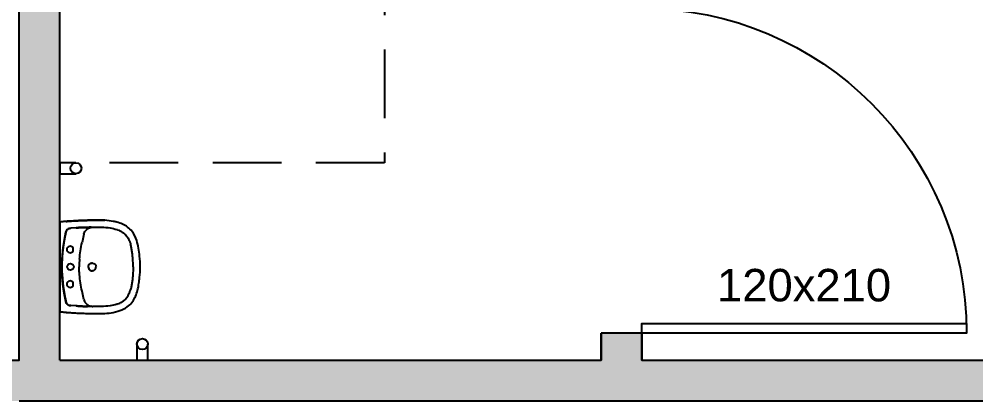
# Model space of a CAD drawing. Header units: centimetres. Extents: x 0 to 1814864, y -139216 to 99734.
# Drawn here: x 910380.2 to 910733.6, y 10417 to 10558 of the extents above; entities that cross this region are included whole.
import ezdxf
from ezdxf.enums import TextEntityAlignment as Align

# ---------------------------------------------------------------- set-up
doc = ezdxf.new("R2010")
doc.units = ezdxf.units.CM
doc.header["$LTSCALE"] = 4
doc.linetypes.add('DASHED2', pattern=[9.525, 6.35, -3.175])
for name, color, linetype in [('0.2', 2, 'Continuous'), ('0.6', 6, 'Continuous'), ('02-CONT', 2, 'Continuous'), ('08', 8, 'Continuous'), ('PDF1_PH - Metal', 253, 'Continuous'), ('PROJEÇÕES', 1, 'DASHED2')]:
    doc.layers.add(name, color=color, linetype=linetype)
doc.styles.add('2mm 1-50', font='arial.ttf', dxfattribs={"height": 0.1})

# ---------------------------------------------------------------- blocks, each defined once
blk = doc.blocks.new('1_00e')
blk.add_lwpolyline([(-28.41, -52.25), (-25.41, -52.25), (-25.41, 47.75), (-28.41, 47.75)], close=True)
at = {"color": 1}
blk.add_arc((-28.41, -52.25), 100, 0, 90, dxfattribs=at)
blk = doc.blocks.new('L.51_P')
at = {"layer": '08'}
for p, q in [((-249.5, 0), (-249.2, 0)), ((-249.2, 0), (249.2, 0)), ((249.5, 0), (249.2, 0)), ((-262.3, -36.3), (-262.3, -36.3)), ((-259.4, -8.7), (-259.4, -8.7)), ((-161.4, -27.5), (-161.4, -27.5)), ((0, -12.3), (0, -12.4)), ((161.4, -27.5), (161.4, -27.5)), ((259.4, -8.7), (259.4, -8.7)), ((262.3, -36.3), (262.3, -36.3)), ((-225.5, -94.9), (-223.9, -63.4)), ((-225.5, -95), (-223.8, -63.4)), ((-225.5, -94.9), (-225.5, -95)), ((225.5, -95), (223.8, -63.4)), ((225.5, -94.9), (223.9, -63.4)), ((225.5, -94.9), (225.5, -95)), ((-188.7, -139.6), (-140.3, -128.7)), ((188.7, -139.6), (140.3, -128.7)), ((-268.7, -260), (-268.7, -260)), ((268.7, -260), (268.7, -260)), ((-215.8, -329.2), (-215.8, -329.2)), ((215.8, -329.2), (215.8, -329.2))]:
    blk.add_line(p, q, dxfattribs=at)
at = {"layer": '08', "ltscale": 27.502596}
for centre in [(-100, -59.3), (100, -59.3)]:
    blk.add_circle(centre, 19, dxfattribs=at)
at = {"layer": '08'}
for centre, radius, start, end in [((0, -61.4), 19, 90, 270), ((0, -61.4), 19, 270, 90), ((10.4, -799.9), 687.9, 94.616, 102.655), ((-10.4, -799.9), 687.9, 77.345, 85.384)]:
    blk.add_arc(centre, radius, start, end, dxfattribs=at)
for centre, major_axis, ratio, start_param, end_param in [((-178.1, -186.8), (-49.3, 11.1), 0.999971, 0.133525, 0.210872), ((-237.8, -179.3), (-7.5, 6.62), 0.993745, 3.733046, 3.862859), ((-237.3, -179.3), (8.41, 5.42), 0.98852, 5.563301, 5.699979), ((0.3, -186.9), (-22.7, 2), 0.992499, 0.072609, 0.200275), ((0.1, -186.7), (-22.5, 0.5), 0.991671, 5.253548, 5.29957), ((0.1, -186.7), (-22.5, 0.9), 0.992169, 5.255337, 5.27196), ((-0.1, -186.7), (22.5, 0.9), 0.992169, 1.011226, 1.027848), ((-0.1, -186.7), (22.5, 0.5), 0.991671, 0.983616, 1.029637), ((-0.3, -186.9), (22.7, 2), 0.992499, 6.08291, 6.210576), ((178.1, -186.8), (49.3, 11.1), 0.999971, 6.072313, 6.14966)]:
    blk.add_ellipse(centre, major_axis=major_axis, ratio=ratio, start_param=start_param, end_param=end_param, dxfattribs=at)
for points, degree, knots in [([(-259.4, -8.7), (-259.3, -7.8), (-259, -6.9), (-258.3, -5.1), (-257.7, -4.1), (-256.2, -2.5), (-255.4, -1.8), (-253.5, -0.8), (-252.5, -0.4), (-250.8, -0.1), (-250.2, 0), (-249.5, 0)], 3, [0, 0, 0, 0, 0.279228, 0.279228, 0.609743, 0.609743, 0.933753, 0.933753, 1.252428, 1.252428, 1.448625, 1.448625, 1.448625, 1.448625]), ([(249.5, 0), (250.6, 0), (251.7, -0.2), (253.6, -0.8), (254.6, -1.3), (256.3, -2.6), (257, -3.3), (258.2, -5), (258.7, -6), (259.2, -7.6), (259.3, -8.1), (259.4, -8.7)], 3, [0, 0, 0, 0, 0.317814, 0.317814, 0.630623, 0.630623, 0.946539, 0.946539, 1.267049, 1.267049, 1.448529, 1.448529, 1.448529, 1.448529]), ([(-268.7, -260), (-270, -239.4), (-270, -218.7), (-269.2, -173.2), (-268.3, -148.4), (-266.7, -104.4), (-265.8, -85.1), (-264.2, -59.8), (-263.8, -53.8), (-263.2, -46.3), (-263.1, -44.8), (-262.8, -41.8), (-262.7, -40.4), (-262.5, -38.5), (-262.4, -37.8), (-262.4, -37), (-262.3, -36.8), (-262.3, -36.4), (-262.3, -36.3), (-262.3, -36.2), (-262.3, -36.2), (-262.3, -36.2)], 3, [0, 0, 0, 0, 6.207574, 6.207574, 13.657131, 13.657131, 19.458927, 19.458927, 21.24929, 21.24929, 21.72619, 21.72619, 22.164181, 22.164181, 22.393053, 22.393053, 22.550017, 22.550017, 22.706555, 22.706555, 22.800287, 22.800287, 22.800287, 22.800287]), ([(-262.3, -36.3), (-262.3, -36.5), (-262.3, -36.7), (-262.4, -36.9), (-262.6, -39.7), (-262.8, -42.6), (-263.1, -45.4), (-263.2, -47), (-263.3, -48.4), (-263.4, -50), (-263.6, -53.1), (-263.9, -56.1), (-264.1, -59.1), (-264.8, -69.8), (-265.4, -80.4), (-265.9, -91), (-266.4, -101.6), (-266.9, -112.2), (-267.3, -122.8), (-267.4, -125.4), (-267.5, -128), (-267.6, -130.6), (-267.7, -133.2), (-267.8, -135.8), (-267.9, -138.4), (-268.4, -151.9), (-268.8, -165.6), (-269.2, -179.3), (-269.3, -183.4), (-269.4, -187.6), (-269.5, -191.7), (-269.5, -195.7), (-269.6, -199.6), (-269.7, -203.5), (-269.9, -221.4), (-269.9, -239.3), (-268.9, -257.2), (-268.8, -258.1), (-268.7, -259.1), (-268.7, -260)], 3, [171.986581, 171.986581, 171.986581, 171.986581, 172.747492, 172.747492, 172.747492, 184.841953, 184.841953, 184.841953, 191.474069, 191.474069, 191.474069, 204.41633, 204.41633, 204.41633, 249.640497, 249.640497, 249.640497, 294.864664, 294.864664, 294.864664, 305.912278, 305.912278, 305.912278, 316.959891, 316.959891, 316.959891, 374.321134, 374.321134, 374.321134, 391.68978, 391.68978, 391.68978, 408.14059, 408.14059, 408.14059, 482.929639, 482.929639, 482.929639, 486.839965, 486.839965, 486.839965, 486.839965]), ([(-223.9, -63.4), (-223.6, -57.9), (-221.8, -52.5), (-218.7, -48), (-216.5, -44.8), (-213.7, -42), (-210.5, -39.9), (-207.5, -38), (-204.3, -36.5), (-200.9, -35.8)], 3, [10.913289, 10.913289, 10.913289, 10.913289, 33.960328, 33.960328, 33.960328, 50.289489, 50.289489, 50.289489, 65.056953, 65.056953, 65.056953, 65.056953]), ([(-200.8, -35.8), (-205.4, -36.9), (-209.7, -38.9), (-213.6, -41.7), (-219, -47.5), (-222.2, -54.5), (-223.1, -57.4), (-223.7, -60.4), (-223.8, -63.4)], 5, [7.912422, 7.912422, 7.912422, 7.912422, 7.912422, 7.912422, 31.991346, 31.991346, 31.991346, 47.45316, 47.45316, 47.45316, 47.45316, 47.45316, 47.45316]), ([(-200.9, -35.8), (-176.6, -30.1), (-152.2, -25.2), (-127.7, -21.3), (-94.4, -17), (-60.9, -14.4), (-52.1, -13.8), (-43.2, -13.3), (-34.3, -13)], 5, [234.918202, 234.918202, 234.918202, 234.918202, 234.918202, 234.918202, 410.549748, 410.549748, 410.549748, 473.914825, 473.914825, 473.914825, 473.914825, 473.914825, 473.914825]), ([(0, -12.4), (-60.2, -12.4), (-120.3, -18.7), (-179.8, -31.2), (-186.8, -32.7), (-193.8, -34.2), (-200.8, -35.8)], 3, [460.253252, 460.253252, 460.253252, 460.253252, 715.762091, 715.762091, 715.762091, 745.806363, 745.806363, 745.806363, 745.806363]), ([(-34.3, -13), (-30.3, -12.8), (-26.3, -12.7), (-22.3, -12.6), (-15.4, -12.4), (-8.5, -12.3), (-1.6, -12.3), (-1.1, -12.3), (-0.5, -12.3), (0, -12.3)], 3, [59.347784, 59.347784, 59.347784, 59.347784, 76.617445, 76.617445, 76.617445, 106.129652, 106.129652, 106.129652, 108.418766, 108.418766, 108.418766, 108.418766]), ([(34.3, -13), (30.3, -12.8), (26.3, -12.7), (22.3, -12.6), (15.4, -12.4), (8.5, -12.3), (1.6, -12.3), (1.1, -12.3), (0.5, -12.3), (0, -12.3)], 3, [59.347784, 59.347784, 59.347784, 59.347784, 76.617445, 76.617445, 76.617445, 106.129652, 106.129652, 106.129652, 108.418717, 108.418717, 108.418717, 108.418717]), ([(0, -12.4), (60.2, -12.4), (120.3, -18.7), (179.8, -31.2), (186.8, -32.7), (193.8, -34.2), (200.8, -35.8)], 3, [460.253227, 460.253227, 460.253227, 460.253227, 715.76204, 715.76204, 715.76204, 745.806363, 745.806363, 745.806363, 745.806363]), ([(200.9, -35.8), (176.6, -30.1), (152.2, -25.2), (127.7, -21.3), (94.4, -17), (60.9, -14.4), (52.1, -13.8), (43.2, -13.3), (34.3, -13)], 5, [234.918202, 234.918202, 234.918202, 234.918202, 234.918202, 234.918202, 410.549748, 410.549748, 410.549748, 473.914825, 473.914825, 473.914825, 473.914825, 473.914825, 473.914825]), ([(200.8, -35.8), (206.3, -37.1), (211.3, -40), (215.3, -44), (216.8, -45.6), (218.2, -47.3), (219.4, -49.2), (222, -53.5), (223.6, -58.4), (223.8, -63.4)], 3, [7.912424, 7.912424, 7.912424, 7.912424, 25.178369, 25.178369, 25.178369, 31.991348, 31.991348, 31.991348, 47.45316, 47.45316, 47.45316, 47.45316]), ([(223.9, -63.4), (223.6, -57.9), (221.8, -52.5), (218.7, -48), (216.5, -44.8), (213.7, -42), (210.5, -39.9), (207.5, -38), (204.3, -36.5), (200.9, -35.8)], 3, [10.913289, 10.913289, 10.913289, 10.913289, 33.960328, 33.960328, 33.960328, 50.289489, 50.289489, 50.289489, 65.056953, 65.056953, 65.056953, 65.056953]), ([(262.3, -36.2), (262.3, -36.2), (262.3, -36.2), (262.3, -36.3), (262.3, -36.3), (262.3, -36.5), (262.3, -36.6), (262.4, -37), (262.4, -37.4), (262.5, -38.2), (262.5, -38.6), (262.6, -39.7), (262.7, -40.4), (262.8, -42.2), (262.9, -43.3), (263.2, -46.8), (263.4, -49.1), (264.1, -58.1), (264.5, -64.7), (265.8, -85.9), (266.5, -100.5), (268.1, -141.3), (269, -167.6), (270, -215.9), (270.1, -238), (268.7, -260)], 3, [0.212871, 0.212871, 0.212871, 0.212871, 0.307715, 0.307715, 0.417994, 0.417994, 0.518366, 0.518366, 0.682318, 0.682318, 0.844684, 0.844684, 1.063629, 1.063629, 1.413977, 1.413977, 2.124866, 2.124866, 4.109013, 4.109013, 8.503951, 8.503951, 16.390189, 16.390189, 23.015496, 23.015496, 23.015496, 23.015496]), ([(262.3, -36.3), (262.3, -36.5), (262.3, -36.7), (262.4, -36.9), (262.6, -39.7), (262.8, -42.6), (263.1, -45.4), (263.2, -47), (263.3, -48.4), (263.4, -50), (263.6, -53.1), (263.9, -56.1), (264.1, -59.1), (264.8, -69.8), (265.4, -80.4), (265.9, -91), (266.4, -101.6), (266.9, -112.2), (267.3, -122.8), (267.4, -125.4), (267.5, -128), (267.6, -130.6), (267.7, -133.2), (267.8, -135.8), (267.9, -138.4), (268.4, -151.9), (268.8, -165.6), (269.2, -179.3), (269.3, -183.4), (269.4, -187.6), (269.5, -191.7), (269.5, -195.7), (269.6, -199.6), (269.7, -203.5), (269.9, -221.4), (269.9, -239.3), (268.9, -257.2), (268.8, -258.1), (268.7, -259.1), (268.7, -260)], 3, [171.986581, 171.986581, 171.986581, 171.986581, 172.747492, 172.747492, 172.747492, 184.841953, 184.841953, 184.841953, 191.474069, 191.474069, 191.474069, 204.41633, 204.41633, 204.41633, 249.640497, 249.640497, 249.640497, 294.864664, 294.864664, 294.864664, 305.912278, 305.912278, 305.912278, 316.959891, 316.959891, 316.959891, 374.321134, 374.321134, 374.321134, 391.68978, 391.68978, 391.68978, 408.14059, 408.14059, 408.14059, 482.929639, 482.929639, 482.929639, 486.839965, 486.839965, 486.839965, 486.839965]), ([(-228.3, -172.5), (-228.3, -172.4), (-228.3, -172.4), (-228.3, -172.3), (-228.2, -171.2), (-228.2, -170.1), (-228.2, -169), (-228.2, -166.6), (-228.2, -164.2), (-228.2, -162.9), (-228.2, -160.4), (-228.2, -157.9), (-228.2, -156.7), (-228.2, -154), (-228.2, -151.2), (-228.2, -149.7), (-228.2, -147.8), (-228.2, -145.8), (-228.2, -145.5), (-228.2, -143.1), (-228.1, -140.8), (-228.1, -138.7), (-227.9, -134.9), (-227.8, -131), (-227.7, -129.2), (-227.4, -125.2), (-227.2, -121.1), (-227, -118.9), (-226.7, -113.4), (-226.3, -107.9), (-226.1, -104.6), (-225.9, -101), (-225.6, -97.3), (-225.6, -96.9), (-225.6, -96.3), (-225.6, -95.6), (-225.5, -95.4), (-225.5, -95.2), (-225.5, -94.9)], 5, [546.249188, 546.249188, 546.249188, 546.249188, 546.249188, 546.249188, 546.773913, 546.773913, 546.773913, 554.287654, 554.287654, 554.287654, 563.875311, 563.875311, 563.875311, 572.16967, 572.16967, 572.16967, 583.42676, 583.42676, 583.42676, 585.726164, 585.726164, 585.726164, 600.370766, 600.370766, 600.370766, 613.069318, 613.069318, 613.069318, 629.14404, 629.14404, 629.14404, 652.058764, 652.058764, 652.058764, 654.921465, 654.921465, 654.921465, 656.548424, 656.548424, 656.548424, 656.548424, 656.548424, 656.548424]), ([(-225.5, -95), (-225.7, -98.8), (-225.9, -102.7), (-226.2, -106.5), (-226.4, -110.6), (-226.7, -114.7), (-227, -118.8), (-227.3, -122.8), (-227.5, -126.9), (-227.7, -131), (-227.8, -133.7), (-228, -136.4), (-228, -139.2), (-228.1, -140.8), (-228.1, -142.4), (-228.2, -143.9)], 3, [161.339345, 161.339345, 161.339345, 161.339345, 177.77484, 177.77484, 177.77484, 195.119077, 195.119077, 195.119077, 212.353229, 212.353229, 212.353229, 223.772837, 223.772837, 223.772837, 230.426393, 230.426393, 230.426393, 230.426393]), ([(228.2, -172.5), (228.2, -172.4), (228.2, -172.4), (228.2, -172.3), (228.2, -171.2), (228.2, -170.1), (228.2, -169), (228.2, -166.6), (228.2, -164.2), (228.2, -162.9), (228.2, -160.4), (228.2, -157.9), (228.2, -156.7), (228.2, -154), (228.2, -151.2), (228.2, -149.7), (228.2, -147.8), (228.2, -145.8), (228.2, -145.5), (228.2, -143.1), (228.1, -140.8), (228.1, -138.7), (227.9, -134.9), (227.8, -131), (227.7, -129.2), (227.4, -125.2), (227.2, -121.1), (227, -118.9), (226.7, -113.4), (226.3, -107.9), (226.1, -104.6), (225.9, -101), (225.6, -97.3), (225.6, -96.9), (225.6, -96.3), (225.6, -95.6), (225.5, -95.4), (225.5, -95.2), (225.5, -94.9)], 5, [546.249188, 546.249188, 546.249188, 546.249188, 546.249188, 546.249188, 546.773913, 546.773913, 546.773913, 554.287654, 554.287654, 554.287654, 563.875311, 563.875311, 563.875311, 572.16967, 572.16967, 572.16967, 583.42676, 583.42676, 583.42676, 585.726164, 585.726164, 585.726164, 600.370766, 600.370766, 600.370766, 613.069318, 613.069318, 613.069318, 629.14404, 629.14404, 629.14404, 652.058764, 652.058764, 652.058764, 654.921465, 654.921465, 654.921465, 656.548424, 656.548424, 656.548424, 656.548424, 656.548424, 656.548424]), ([(225.5, -95), (225.7, -98.8), (225.9, -102.7), (226.2, -106.5), (226.4, -110.6), (226.7, -114.7), (227, -118.8), (227.3, -122.8), (227.5, -126.9), (227.7, -131), (227.8, -133.7), (228, -136.4), (228, -139.2), (228.1, -140.8), (228.1, -142.4), (228.2, -143.9)], 3, [161.339345, 161.339345, 161.339345, 161.339345, 177.77484, 177.77484, 177.77484, 195.119077, 195.119077, 195.119077, 212.353229, 212.353229, 212.353229, 223.772837, 223.772837, 223.772837, 230.426393, 230.426393, 230.426393, 230.426393]), ([(-228.3, -172.5), (-228.3, -172.5), (-228.3, -172.4), (-228.3, -172.4), (-228.2, -169.8), (-228.2, -167.2), (-228.1, -164.7), (-228.1, -162.2), (-228.1, -159.7)], 5, [-26.00391, -26.00391, -26.00391, -26.00391, -26.00391, -26.00391, -25.733695, -25.733695, -25.733695, -13.019576, -13.019576, -13.019576, -13.019576, -13.019576, -13.019576]), ([(-228.2, -143.9), (-228.2, -144.6), (-228.2, -145.2), (-228.2, -145.8), (-228.2, -146), (-228.2, -146.2), (-228.2, -146.4), (-228.2, -148.4), (-228.2, -150.4), (-228.2, -152.2), (-228.1, -153.3), (-228.1, -154.3), (-228.1, -155.4), (-228.1, -156.8), (-228.1, -158.2), (-228.1, -159.6), (-228.1, -159.6), (-228.1, -159.7), (-228.1, -159.7)], 3, [0, 0, 0, 0, 2.396491, 2.396491, 2.396491, 3.195399, 3.195399, 3.195399, 10.963495, 10.963495, 10.963495, 15.609873, 15.609873, 15.609873, 22.232893, 22.232893, 22.232893, 22.470867, 22.470867, 22.470867, 22.470867]), ([(-188.7, -139.6), (-195.8, -141.1), (-202.6, -144.3), (-208.4, -148.8), (-211, -150.8), (-213.4, -153.1), (-215.5, -155.6), (-215.8, -155.9), (-216, -156.2), (-216.3, -156.5), (-221.4, -162.7), (-224.9, -170.1), (-226.5, -178), (-226.7, -178.6), (-226.8, -179.3), (-226.9, -180)], 3, [18.593861, 18.593861, 18.593861, 18.593861, 48.620819, 48.620819, 48.620819, 61.987959, 61.987959, 61.987959, 63.593601, 63.593601, 63.593601, 96.318173, 96.318173, 96.318173, 99.127558, 99.127558, 99.127558, 99.127558]), ([(-45, -114.2), (-40.8, -113.9), (-36.6, -113.6), (-32.4, -113.3), (-28.2, -113.1), (-24, -112.9), (-19.8, -112.7), (-13.2, -112.4), (-6.6, -112.3), (0, -112.3)], 3, [388.454766, 388.454766, 388.454766, 388.454766, 406.384907, 406.384907, 406.384907, 424.400948, 424.400948, 424.400948, 452.696543, 452.696543, 452.696543, 452.696543]), ([(45, -114.2), (40.8, -113.9), (36.6, -113.6), (32.4, -113.3), (28.2, -113.1), (24, -112.9), (19.8, -112.7), (13.2, -112.4), (6.6, -112.3), (0, -112.3)], 3, [388.454766, 388.454766, 388.454766, 388.454766, 406.384907, 406.384907, 406.384907, 424.400948, 424.400948, 424.400948, 452.696543, 452.696543, 452.696543, 452.696543]), ([(188.7, -139.6), (195.8, -141.1), (202.6, -144.3), (208.4, -148.8), (211, -150.8), (213.4, -153.1), (215.5, -155.6), (215.8, -155.9), (216, -156.2), (216.3, -156.5), (221.4, -162.7), (224.9, -170.1), (226.5, -178), (226.7, -178.6), (226.8, -179.3), (226.9, -180)], 3, [18.593861, 18.593861, 18.593861, 18.593861, 48.620819, 48.620819, 48.620819, 61.987959, 61.987959, 61.987959, 63.593601, 63.593601, 63.593601, 96.318173, 96.318173, 96.318173, 99.127558, 99.127558, 99.127558, 99.127558]), ([(228.2, -143.9), (228.2, -144.6), (228.2, -145.2), (228.2, -145.8), (228.2, -146), (228.2, -146.2), (228.2, -146.4), (228.2, -148.4), (228.2, -150.4), (228.2, -152.2), (228.1, -153.3), (228.1, -154.3), (228.1, -155.4), (228.1, -156.8), (228.1, -158.2), (228.1, -159.6), (228.1, -159.6), (228.1, -159.7), (228.1, -159.7)], 3, [0, 0, 0, 0, 2.396491, 2.396491, 2.396491, 3.195399, 3.195399, 3.195399, 10.963495, 10.963495, 10.963495, 15.609873, 15.609873, 15.609873, 22.232893, 22.232893, 22.232893, 22.470867, 22.470867, 22.470867, 22.470867]), ([(228.2, -172.5), (228.2, -172.5), (228.2, -172.4), (228.2, -172.4), (228.2, -169.8), (228.2, -167.2), (228.1, -164.7), (228.1, -162.2), (228.1, -159.7)], 5, [-26.00391, -26.00391, -26.00391, -26.00391, -26.00391, -26.00391, -25.733695, -25.733695, -25.733695, -13.019576, -13.019576, -13.019576, -13.019576, -13.019576, -13.019576]), ([(-227.9, -180.7), (-227.9, -180.7), (-227.9, -180.7), (-228, -180.7), (-228, -180.8), (-228, -180.8), (-228, -180.8), (-228, -180.8), (-228, -180.8), (-228, -180.8), (-228, -180.9), (-228.1, -180.9), (-228.1, -180.9), (-228.1, -181), (-228.1, -181.1), (-228.2, -181.2), (-228.2, -181.2), (-228.2, -181.2), (-228.2, -181.3), (-228.2, -181.4), (-228.3, -181.6), (-228.3, -181.9), (-228.3, -182), (-228.4, -182.2), (-228.4, -182.3)], 3, [0.000033, 0.000033, 0.000033, 0.000033, 1.898401, 1.898401, 1.898401, 2.370761, 2.370761, 2.370761, 3.823236, 3.823236, 3.823236, 5.758149, 5.758149, 5.758149, 9.592202, 9.592202, 9.592202, 9.856292, 9.856292, 9.856292, 15.276244, 15.276244, 15.276244, 18.99372, 18.99372, 18.99372, 18.99372]), ([(-228.4, -182.3), (-228.4, -182.2), (-228.4, -182.1), (-228.4, -182), (-228.3, -181.8), (-228.3, -181.7), (-228.3, -181.5)], 3, [11.170476, 11.170476, 11.170476, 11.170476, 15.411887, 15.411887, 15.411887, 21.204547, 21.204547, 21.204547, 21.204547]), ([(-228.3, -181.5), (-228.3, -180.9), (-228.3, -180.2), (-228.3, -179.6), (-228.3, -178.3), (-228.3, -177), (-228.3, -176.4), (-228.3, -175.5), (-228.3, -174.5), (-228.3, -174.2), (-228.3, -173.7), (-228.3, -173.2), (-228.3, -173.1), (-228.3, -172.9), (-228.3, -172.7), (-228.3, -172.6), (-228.3, -172.6), (-228.3, -172.5)], 5, [532.079054, 532.079054, 532.079054, 532.079054, 532.079054, 532.079054, 536.567488, 536.567488, 536.567488, 541.060364, 541.060364, 541.060364, 543.310398, 543.310398, 543.310398, 544.435445, 544.435445, 544.435445, 544.830456, 544.830456, 544.830456, 544.830456, 544.830456, 544.830456]), ([(-227.8, -179.4), (-227.8, -179.4), (-227.9, -179.5), (-227.9, -179.5), (-228, -179.6), (-228.1, -179.9), (-228.1, -180.1), (-228.2, -180.3), (-228.2, -180.5), (-228.2, -180.7), (-228.3, -180.9), (-228.3, -181.1), (-228.3, -181.3), (-228.3, -181.3), (-228.3, -181.4), (-228.3, -181.5)], 3, [95.867328, 95.867328, 95.867328, 95.867328, 97.58866, 97.58866, 97.58866, 102.978619, 102.978619, 102.978619, 105.844941, 105.844941, 105.844941, 108.501415, 108.501415, 108.501415, 109.427734, 109.427734, 109.427734, 109.427734]), ([(-227.4, -180.7), (-227.5, -180.6), (-227.6, -180.6), (-227.7, -180.6), (-227.7, -180.6), (-227.8, -180.6), (-227.8, -180.6), (-227.8, -180.6), (-227.8, -180.6), (-227.8, -180.6), (-227.8, -180.6), (-227.8, -180.6), (-227.8, -180.6), (-227.8, -180.6), (-227.8, -180.6), (-227.9, -180.6), (-227.9, -180.7), (-227.9, -180.7), (-227.9, -180.7), (-227.9, -180.7), (-227.9, -180.7), (-227.9, -180.7), (-227.9, -180.7), (-227.9, -180.7), (-227.9, -180.7), (-227.9, -180.7), (-227.9, -180.7), (-227.9, -180.7)], 3, [86.606266, 86.606266, 86.606266, 86.606266, 91.112306, 91.112306, 91.112306, 94.304072, 94.304072, 94.304072, 94.448856, 94.448856, 94.448856, 94.726754, 94.726754, 94.726754, 95.005146, 95.005146, 95.005146, 95.521507, 95.521507, 95.521507, 95.779688, 95.779688, 95.779688, 95.976047, 95.976047, 95.976047, 96.03782, 96.03782, 96.03782, 96.03782]), ([(-227.3, -179.4), (-227.3, -179.4), (-227.4, -179.3), (-227.4, -179.3), (-227.4, -179.3), (-227.5, -179.2), (-227.5, -179.2), (-227.6, -179.2), (-227.6, -179.2), (-227.6, -179.2), (-227.6, -179.2), (-227.7, -179.2), (-227.7, -179.3), (-227.7, -179.3), (-227.7, -179.3), (-227.7, -179.3), (-227.7, -179.3), (-227.7, -179.3), (-227.7, -179.3), (-227.7, -179.3), (-227.7, -179.3), (-227.7, -179.3), (-227.7, -179.3), (-227.7, -179.3), (-227.7, -179.3), (-227.7, -179.3), (-227.7, -179.3), (-227.8, -179.3), (-227.8, -179.3), (-227.8, -179.3), (-227.8, -179.3), (-227.8, -179.3), (-227.8, -179.3), (-227.8, -179.3), (-227.8, -179.3), (-227.8, -179.4), (-227.8, -179.4), (-227.8, -179.4), (-227.8, -179.4), (-227.8, -179.4), (-227.8, -179.4), (-227.8, -179.4), (-227.8, -179.4), (-227.8, -179.4), (-227.8, -179.4), (-227.8, -179.4)], 3, [86.606266, 86.606266, 86.606266, 86.606266, 87.728641, 87.728641, 87.728641, 90.455187, 90.455187, 90.455187, 92.379628, 92.379628, 92.379628, 93.341849, 93.341849, 93.341849, 93.82296, 93.82296, 93.82296, 94.063516, 94.063516, 94.063516, 94.304072, 94.304072, 94.304072, 94.448856, 94.448856, 94.448856, 94.726754, 94.726754, 94.726754, 94.86595, 94.86595, 94.86595, 95.005146, 95.005146, 95.005146, 95.521507, 95.521507, 95.521507, 95.779688, 95.779688, 95.779688, 95.976047, 95.976047, 95.976047, 96.037867, 96.037867, 96.037867, 96.037867]), ([(-227.4, -180.7), (-227.4, -180.8), (-227.3, -180.8), (-227.3, -180.8), (-227.2, -180.8), (-227.2, -180.7), (-227.1, -180.6), (-227.1, -180.6), (-227.1, -180.5), (-227, -180.4), (-227, -180.3), (-227, -180.3), (-227, -180.2), (-227, -180.2), (-226.9, -180.1), (-226.9, -180.1), (-226.9, -180.1), (-226.9, -180), (-226.9, -180)], 3, [0, 0, 0, 0, 3.948132, 3.948132, 3.948132, 6.907098, 6.907098, 6.907098, 9.485674, 9.485674, 9.485674, 10.686492, 10.686492, 10.686492, 11.887309, 11.887309, 11.887309, 12.708565, 12.708565, 12.708565, 12.708565]), ([(-227.3, -179.4), (-227.3, -179.6), (-227.2, -179.8), (-227.2, -179.9), (-227.2, -179.9), (-227.2, -179.9), (-227.2, -179.9), (-227.2, -180), (-227.1, -180), (-227.1, -180), (-227.1, -180.1), (-227.1, -180.1), (-227, -180.1), (-227, -180.1), (-227, -180.1), (-227, -180.1), (-227, -180.1), (-227, -180), (-227, -180), (-227, -180), (-226.9, -180), (-226.9, -180), (-226.9, -180), (-226.9, -180), (-226.9, -180)], 3, [0, 0, 0, 0, 0.1444645, 0.1444645, 0.1444645, 0.1538416, 0.1538416, 0.1538416, 0.2328101, 0.2328101, 0.2328101, 0.2720552, 0.2720552, 0.2720552, 0.294529, 0.294529, 0.294529, 0.3195248, 0.3195248, 0.3195248, 0.3450333, 0.3450333, 0.3450333, 0.3642456, 0.3642456, 0.3642456, 0.3642456]), ([(-12, -167.9), (-12, -167.9), (-12, -167.9), (-12, -167.9), (-12.2, -168), (-12.3, -168.1), (-12.5, -168.2), (-15.3, -170.1), (-17.8, -172.5), (-19.6, -175.2), (-21.4, -179.1), (-22.2, -183.1), (-22.3, -184), (-22.4, -185), (-22.5, -186), (-22.5, -186.1), (-22.5, -186.2), (-22.5, -186.4), (-22.5, -186.4), (-22.5, -186.5), (-22.5, -186.6)], 5, [23.677366, 23.677366, 23.677366, 23.677366, 23.677366, 23.677366, 23.697783, 23.697783, 23.697783, 25.117395, 25.117395, 25.117395, 50.594375, 50.594375, 50.594375, 58.007217, 58.007217, 58.007217, 58.536706, 58.536706, 58.536706, 59.055614, 59.055614, 59.055614, 59.055614, 59.055614, 59.055614]), ([(-22.4, -189.4), (-22.3, -189.5), (-22.3, -189.6), (-22.3, -189.7), (-21.8, -194.3), (-19.7, -198.7), (-16.6, -202.1), (-16, -202.8), (-15.3, -203.5), (-14.6, -204.1), (-12.6, -205.8), (-10.2, -207.1), (-7.8, -208), (-5.3, -208.9), (-2.6, -209.4), (0, -209.4)], 3, [27.245857, 27.245857, 27.245857, 27.245857, 27.597992, 27.597992, 27.597992, 49.768775, 49.768775, 49.768775, 54.290067, 54.290067, 54.290067, 66.913295, 66.913295, 66.913295, 79.527914, 79.527914, 79.527914, 79.527914]), ([(22.4, -189.4), (22.3, -189.5), (22.3, -189.6), (22.3, -189.7), (21.8, -194.3), (19.7, -198.7), (16.6, -202.1), (16, -202.8), (15.3, -203.5), (14.6, -204.1), (12.6, -205.8), (10.2, -207.1), (7.8, -208), (5.3, -208.9), (2.6, -209.4), (0, -209.4)], 3, [27.245857, 27.245857, 27.245857, 27.245857, 27.597992, 27.597992, 27.597992, 49.768775, 49.768775, 49.768775, 54.290067, 54.290067, 54.290067, 66.913295, 66.913295, 66.913295, 79.528565, 79.528565, 79.528565, 79.528565]), ([(12, -167.9), (12, -167.9), (12, -167.9), (12, -167.9), (12.2, -168), (12.3, -168.1), (12.5, -168.2), (15.3, -170.1), (17.8, -172.5), (19.6, -175.2), (21.4, -179.1), (22.2, -183.1), (22.3, -184), (22.4, -185), (22.5, -186), (22.5, -186.1), (22.5, -186.2), (22.5, -186.4), (22.5, -186.4), (22.5, -186.5), (22.5, -186.6)], 5, [23.677366, 23.677366, 23.677366, 23.677366, 23.677366, 23.677366, 23.697783, 23.697783, 23.697783, 25.117395, 25.117395, 25.117395, 50.594375, 50.594375, 50.594375, 58.007217, 58.007217, 58.007217, 58.536706, 58.536706, 58.536706, 59.055614, 59.055614, 59.055614, 59.055614, 59.055614, 59.055614]), ([(224.7, -291), (227.3, -273.8), (228.5, -256.4), (228.9, -223), (228.9, -207), (228.6, -191)], 3, [0.000002, 0.000002, 0.000002, 0.000002, 5.212146, 5.212146, 10.015536, 10.015536, 10.015536, 10.015536]), ([(227.4, -180.7), (227.4, -180.8), (227.3, -180.8), (227.3, -180.8), (227.2, -180.8), (227.2, -180.7), (227.1, -180.6), (227.1, -180.6), (227.1, -180.5), (227, -180.4), (227, -180.3), (227, -180.3), (227, -180.2), (227, -180.2), (226.9, -180.1), (226.9, -180.1), (226.9, -180.1), (226.9, -180), (226.9, -180)], 3, [0, 0, 0, 0, 3.948132, 3.948132, 3.948132, 6.907098, 6.907098, 6.907098, 9.485674, 9.485674, 9.485674, 10.686492, 10.686492, 10.686492, 11.887309, 11.887309, 11.887309, 12.708565, 12.708565, 12.708565, 12.708565]), ([(227.4, -180.7), (227.5, -180.6), (227.6, -180.6), (227.7, -180.6), (227.7, -180.6), (227.8, -180.6), (227.8, -180.6), (227.8, -180.6), (227.8, -180.6), (227.8, -180.6), (227.8, -180.6), (227.8, -180.6), (227.8, -180.6), (227.8, -180.6), (227.8, -180.6), (227.9, -180.6), (227.9, -180.7), (227.9, -180.7), (227.9, -180.7), (227.9, -180.7), (227.9, -180.7), (227.9, -180.7), (227.9, -180.7), (227.9, -180.7), (227.9, -180.7), (227.9, -180.7), (227.9, -180.7), (227.9, -180.7)], 3, [86.606266, 86.606266, 86.606266, 86.606266, 91.112306, 91.112306, 91.112306, 94.304072, 94.304072, 94.304072, 94.448856, 94.448856, 94.448856, 94.726754, 94.726754, 94.726754, 95.005146, 95.005146, 95.005146, 95.521507, 95.521507, 95.521507, 95.779688, 95.779688, 95.779688, 95.976047, 95.976047, 95.976047, 96.03782, 96.03782, 96.03782, 96.03782]), ([(227.9, -180.7), (227.9, -180.7), (227.9, -180.7), (228, -180.7), (228, -180.8), (228, -180.8), (228, -180.8), (228, -180.8), (228, -180.8), (228, -180.8), (228, -180.9), (228.1, -180.9), (228.1, -180.9), (228.1, -181), (228.1, -181.1), (228.2, -181.2), (228.2, -181.2), (228.2, -181.2), (228.2, -181.3), (228.2, -181.4), (228.3, -181.6), (228.3, -181.9), (228.3, -182), (228.4, -182.2), (228.4, -182.3)], 3, [0.000033, 0.000033, 0.000033, 0.000033, 1.898401, 1.898401, 1.898401, 2.370761, 2.370761, 2.370761, 3.823236, 3.823236, 3.823236, 5.758149, 5.758149, 5.758149, 9.592202, 9.592202, 9.592202, 9.856292, 9.856292, 9.856292, 15.276244, 15.276244, 15.276244, 18.99372, 18.99372, 18.99372, 18.99372]), ([(228.3, -181.5), (228.3, -180.9), (228.3, -180.2), (228.3, -179.6), (228.3, -178.3), (228.3, -177), (228.3, -176.4), (228.3, -175.5), (228.3, -174.5), (228.3, -174.2), (228.3, -173.7), (228.3, -173.2), (228.3, -173.1), (228.3, -172.9), (228.2, -172.7), (228.2, -172.6), (228.2, -172.6), (228.2, -172.5)], 5, [532.079054, 532.079054, 532.079054, 532.079054, 532.079054, 532.079054, 536.567488, 536.567488, 536.567488, 541.060364, 541.060364, 541.060364, 543.310398, 543.310398, 543.310398, 544.435445, 544.435445, 544.435445, 544.830456, 544.830456, 544.830456, 544.830456, 544.830456, 544.830456]), ([(228.4, -182.3), (228.4, -182.2), (228.4, -182.1), (228.4, -182), (228.3, -181.8), (228.3, -181.7), (228.3, -181.5)], 3, [11.170476, 11.170476, 11.170476, 11.170476, 15.411887, 15.411887, 15.411887, 21.204547, 21.204547, 21.204547, 21.204547]), ([(-61.7, -461), (-92.2, -458), (-123, -453.9), (-170.6, -438.2), (-188.7, -429.6), (-213.7, -410), (-222.4, -401), (-236.1, -382.3), (-241.6, -372.7), (-251, -352), (-254.8, -340.7), (-259.7, -322.6), (-261.2, -315.8), (-262.6, -309)], 3, [0, 0, 0, 0, 9.188374, 9.188374, 15.03441, 15.03441, 18.713973, 18.713973, 21.993411, 21.993411, 25.540766, 25.540766, 27.624534, 27.624534, 27.624534, 27.624534]), ([(-215.8, -329.2), (-215.3, -330.7), (-214.8, -332.2), (-214.2, -333.6), (-212.6, -338.3), (-210.7, -342.8), (-208.6, -347.3), (-205.7, -353.4), (-202.3, -359.3), (-198.4, -364.9), (-194.8, -370), (-190.7, -374.8), (-186.2, -379.2), (-179.9, -385.3), (-172.8, -390.5), (-165.1, -394.9), (-159.2, -398.2), (-152.9, -401.1), (-146.4, -403.6), (-141.1, -405.7), (-135.6, -407.5), (-130, -409)], 3, [544.291877, 544.291877, 544.291877, 544.291877, 550.872534, 550.872534, 550.872534, 571.780058, 571.780058, 571.780058, 601.038921, 601.038921, 601.038921, 628.392297, 628.392297, 628.392297, 666.157842, 666.157842, 666.157842, 694.913085, 694.913085, 694.913085, 718.447591, 718.447591, 718.447591, 718.447591]), ([(262.6, -309), (259.2, -326.1), (254.6, -343), (241.9, -372.8), (234.2, -386), (217.2, -406.6), (208.4, -414.7), (189.8, -427.9), (180.1, -433.1), (159.2, -442.2), (147.9, -445.9), (122.6, -452.5), (108.5, -455.1), (83.6, -458.7), (72.7, -460), (61.7, -461)], 3, [0, 0, 0, 0, 5.216879, 5.216879, 9.702198, 9.702198, 13.238129, 13.238129, 16.51865, 16.51865, 20.081508, 20.081508, 24.355161, 24.355161, 27.647025, 27.647025, 27.647025, 27.647025]), ([(215.8, -329.2), (215.3, -330.7), (214.8, -332.2), (214.2, -333.6), (212.6, -338.3), (210.7, -342.8), (208.6, -347.3), (205.7, -353.4), (202.3, -359.3), (198.4, -364.9), (194.8, -370), (190.7, -374.8), (186.2, -379.2), (179.9, -385.3), (172.8, -390.5), (165.1, -394.9), (159.2, -398.2), (152.9, -401.1), (146.4, -403.6), (141.1, -405.7), (135.6, -407.5), (130, -409)], 3, [544.291877, 544.291877, 544.291877, 544.291877, 550.872534, 550.872534, 550.872534, 571.780058, 571.780058, 571.780058, 601.038921, 601.038921, 601.038921, 628.392297, 628.392297, 628.392297, 666.157842, 666.157842, 666.157842, 694.913085, 694.913085, 694.913085, 718.447591, 718.447591, 718.447591, 718.447591]), ([(-63.4, -420.4), (-71.3, -419.6), (-79.1, -418.7), (-86.9, -417.6), (-94.8, -416.5), (-102.6, -415.2), (-110.3, -413.6), (-116.9, -412.3), (-123.5, -410.8), (-130, -409)], 3, [54.852513, 54.852513, 54.852513, 54.852513, 88.476523, 88.476523, 88.476523, 122.168155, 122.168155, 122.168155, 151.102791, 151.102791, 151.102791, 151.102791]), ([(-49.9, -421.6), (-52.6, -421.4), (-55.2, -421.2), (-57.9, -420.9), (-60.6, -420.7), (-63.3, -420.4), (-63.3, -420.4), (-63.4, -420.4), (-63.4, -420.4)], 5, [11.184117, 11.184117, 11.184117, 11.184117, 11.184117, 11.184117, 30.072391, 30.072391, 30.072391, 30.457117, 30.457117, 30.457117, 30.457117, 30.457117, 30.457117]), ([(0, -423.6), (-15.3, -423.6), (-30.6, -423), (-45.9, -421.9), (-47.3, -421.8), (-48.6, -421.7), (-49.9, -421.6)], 3, [0, 0, 0, 0, 65.317681, 65.317681, 65.317681, 70.958525, 70.958525, 70.958525, 70.958525]), ([(0, -423.6), (15.3, -423.6), (30.6, -423), (45.9, -421.9), (47.3, -421.8), (48.6, -421.7), (49.9, -421.6)], 3, [0, 0, 0, 0, 65.317681, 65.317681, 65.317681, 70.958525, 70.958525, 70.958525, 70.958525]), ([(49.9, -421.6), (52.6, -421.4), (55.2, -421.2), (57.9, -420.9), (60.6, -420.7), (63.3, -420.4), (63.3, -420.4), (63.4, -420.4), (63.4, -420.4)], 5, [11.184117, 11.184117, 11.184117, 11.184117, 11.184117, 11.184117, 30.072391, 30.072391, 30.072391, 30.457117, 30.457117, 30.457117, 30.457117, 30.457117, 30.457117]), ([(63.4, -420.4), (71.3, -419.6), (79.1, -418.7), (86.9, -417.6), (94.8, -416.5), (102.6, -415.2), (110.3, -413.6), (116.9, -412.3), (123.5, -410.8), (130, -409)], 3, [54.852513, 54.852513, 54.852513, 54.852513, 88.476523, 88.476523, 88.476523, 122.168155, 122.168155, 122.168155, 151.102791, 151.102791, 151.102791, 151.102791])]:
    blk.add_open_spline(points, degree=degree, knots=knots, dxfattribs=at)
for points, degree in [([(-262.3, -36.3), (-261.6, -27.9), (-260.7, -19.6), (-259.7, -11.2)], 3), ([(-259.7, -11.2), (-259.6, -10.4), (-259.5, -9.6), (-259.4, -8.7)], 3), ([(-200.8, -35.8), (-200.8, -35.8), (-200.8, -35.8), (-200.9, -35.8)], 3), ([(200.8, -35.8), (200.8, -35.8), (200.8, -35.8), (200.9, -35.8)], 3), ([(259.4, -8.7), (259.5, -9.6), (259.6, -10.4), (259.7, -11.2)], 3), ([(259.7, -11.2), (260.7, -19.6), (261.6, -27.9), (262.3, -36.3)], 3), ([(-223.8, -63.4), (-223.8, -63.4), (-223.8, -63.4), (-223.9, -63.4), (-223.9, -63.4), (-223.9, -63.4)], 5), ([(223.8, -63.4), (223.8, -63.4), (223.8, -63.4), (223.9, -63.4), (223.9, -63.4), (223.9, -63.4)], 5), ([(0, -164.4), (-3.8, -164.4), (-7.5, -165.4), (-10.8, -167.2)], 3), ([(0, -164.4), (3.8, -164.4), (7.5, -165.4), (10.8, -167.2)], 3), ([(-228.6, -191), (-229.1, -224.4), (-229.7, -258), (-224.7, -291)], 3), ([(-228.6, -186.2), (-228.6, -187.2), (-228.6, -188.1), (-228.6, -189.1), (-228.6, -190), (-228.6, -191)], 5), ([(228.6, -186.2), (228.6, -187.2), (228.6, -188.1), (228.6, -189.1), (228.6, -190), (228.6, -191)], 5), ([(-262.6, -309), (-265.7, -292.8), (-267.7, -276.4), (-268.7, -260)], 3), ([(268.7, -260), (267.7, -276.4), (265.7, -292.8), (262.6, -309)], 3), ([(-224.7, -291), (-222.7, -303.9), (-219.8, -316.8), (-215.8, -329.2)], 3), ([(215.8, -329.2), (219.8, -316.8), (222.7, -303.9), (224.7, -291)], 3), ([(0, -464), (-20.6, -464), (-41.2, -463), (-61.7, -461)], 3), ([(61.7, -461), (41.2, -463), (20.6, -464), (0, -464)], 3)]:
    blk.add_open_spline(points, degree=degree, dxfattribs=at)

msp = doc.modelspace()

# ---------------------------------------------------------------- hatches: boundary and pattern name
at = {"layer": '0.2', "true_color": 0x000000}
h = msp.add_hatch(color=18, dxfattribs=at)
h.dxf.hatch_style = 1
h.paths.add_polyline_path([(909238.235, 12513.013), (907978.235, 12513.013), (907978.235, 11823.016), (907993.235, 11823.016), (907993.235, 11838.016), (907993.235, 12498.013), (909223.235, 12498.013), (909223.235, 11838.016), (908158.235, 11838.016), (908158.235, 11823.016), (909238.235, 11823.016)])
h.paths.add_polyline_path([(909458.235, 12513.013), (909238.235, 12513.013), (909238.235, 12253.013), (909283.735, 12253.013), (909283.735, 12253.013), (909283.735, 12264.013), (909283.735, 12268.013), (909253.235, 12268.013), (909253.235, 12498.013), (909443.235, 12498.013), (909443.235, 12268.013), (909435.735, 12268.013), (909435.735, 12253.013), (909443.235, 12253.013), (909443.235, 12123.013), (909443.235, 12108.013), (909458.235, 12108.013), (909458.235, 12123.013), (909548.235, 12123.013), (909548.235, 12138.013), (909458.235, 12138.013), (909458.235, 12498.013)])
h.paths.add_polyline_path([(909488.235, 12513.013), (909458.235, 12513.013), (909458.235, 12498.013), (909488.235, 12498.013)], flags=17)
h.paths.add_polyline_path([(909693.235, 12498.013), (909744.235, 12498.013), (909744.235, 12513.013), (909678.235, 12513.013), (909648.235, 12513.013), (909648.235, 12498.013), (909678.235, 12498.013), (909678.235, 12138.013), (909668.235, 12138.013), (909668.235, 12123.013), (909693.235, 12123.013), (909845.235, 12123.013), (909845.235, 12138.013), (909693.235, 12138.013), (909693.235, 12438.013)])
h.paths.add_polyline_path([(909990.235, 12498.013), (910085.235, 12498.013), (910085.235, 12513.013), (909975.235, 12513.013), (909924.235, 12513.013), (909924.235, 12498.013), (909975.235, 12498.013), (909975.235, 12438.013), (909975.235, 12138.013), (909965.235, 12138.013), (909965.235, 12123.013), (909990.235, 12123.013), (910000.235, 12123.013), (910000.235, 12138.013), (909990.235, 12138.013)])
h.paths.add_polyline_path([(910930.235, 12138.013), (910620.235, 12138.013), (910610.235, 12138.013), (910610.235, 12148.013), (910595.235, 12148.013), (910595.235, 12138.013), (910395.235, 12138.013), (910395.235, 12498.013), (910450.235, 12498.013), (910450.235, 12513.013), (910380.235, 12513.013), (910285.235, 12513.013), (910285.235, 12498.013), (910380.235, 12498.013), (910380.235, 12138.013), (910100.235, 12138.013), (910100.235, 12123.013), (910395.235, 12123.013), (910620.235, 12123.013), (910930.235, 12123.013)])
h.paths.add_polyline_path([(910610.235, 12498.013), (910745.235, 12498.013), (910745.235, 12513.013), (910595.235, 12513.013), (910540.235, 12513.013), (910540.235, 12498.013), (910595.235, 12498.013), (910595.235, 12268.013), (910610.235, 12268.013)], flags=17)
h.paths.add_polyline_path([(911075.235, 12498.013), (911130.235, 12498.013), (911130.235, 12513.013), (911060.235, 12513.013), (910925.235, 12513.013), (910925.235, 12498.013), (911060.235, 12498.013), (911060.235, 12138.013), (911050.235, 12138.013), (911050.235, 12123.013), (911075.235, 12123.013), (911300.235, 12123.013), (911610.235, 12123.013), (911610.235, 12138.013), (911300.235, 12138.013), (911290.235, 12138.013), (911290.235, 12148.013), (911275.235, 12148.013), (911275.235, 12138.013), (911075.235, 12138.013)])
h.paths.add_polyline_path([(911290.235, 12498.013), (911425.235, 12498.013), (911425.235, 12513.013), (911275.235, 12513.013), (911220.235, 12513.013), (911220.235, 12498.013), (911275.235, 12498.013), (911275.235, 12268.013), (911290.235, 12268.013)], flags=17)
h.paths.add_polyline_path([(911755.235, 12498.013), (911810.235, 12498.013), (911810.235, 12513.013), (911740.235, 12513.013), (911605.235, 12513.013), (911605.235, 12498.013), (911740.235, 12498.013), (911740.235, 12138.013), (911730.235, 12138.013), (911730.235, 12123.013), (911755.235, 12123.013), (911980.235, 12123.013), (912290.235, 12123.013), (912290.235, 12138.013), (911980.235, 12138.013), (911970.235, 12138.013), (911970.235, 12148.013), (911955.235, 12148.013), (911955.235, 12138.013), (911755.235, 12138.013)])
h.paths.add_polyline_path([(911970.235, 12498.013), (912105.235, 12498.013), (912105.235, 12513.013), (911955.235, 12513.013), (911900.235, 12513.013), (911900.235, 12498.013), (911955.235, 12498.013), (911955.235, 12268.013), (911970.235, 12268.013)], flags=17)
h.paths.add_polyline_path([(909519.235, 11598.013), (909458.235, 11598.013), (909458.235, 11791.695), (909443.235, 11791.695), (909443.235, 11583.013), (909519.235, 11583.013)])
h.paths.add_polyline_path([(909458.235, 11958.013), (909540.235, 11958.013), (909540.235, 11973.013), (909458.235, 11973.013), (909458.235, 11988.013), (909450.735, 11988.013), (909443.235, 11988.013), (909443.235, 11973.013), (909443.235, 11896.48), (909425.735, 11896.48), (909425.735, 11888.98), (909425.735, 11881.48), (909443.235, 11881.48), (909443.235, 11791.695), (909458.235, 11791.695), (909458.235, 11843.203)])
h.paths.add_polyline_path([(909255.735, 11896.48), (909238.235, 11896.48), (909238.235, 11881.48), (909255.735, 11881.48)])
h.paths.add_polyline_path([(909685.235, 11958.013), (909885.235, 11958.013), (909885.235, 11948.013), (909900.235, 11948.013), (909900.235, 11958.013), (910220.235, 11958.013), (910220.235, 11973.013), (909670.235, 11973.013), (909660.235, 11973.013), (909660.235, 11958.013), (909670.235, 11958.013), (909670.235, 11791.695), (909685.235, 11791.695)])
h.paths.add_polyline_path([(909685.235, 11791.695), (909670.235, 11791.695), (909670.235, 11598.013), (909609.235, 11598.013), (909609.235, 11583.013), (909685.235, 11583.013), (909740.235, 11583.013), (909740.235, 11598.013), (909685.235, 11598.013)])
h.paths.add_polyline_path([(910035.235, 11598.012), (909980.235, 11598.013), (909900.235, 11598.013), (909900.235, 11791.695), (909885.235, 11791.695), (909885.235, 11598.013), (909830.235, 11598.013), (909830.235, 11583.013), (909900.235, 11583.013), (910035.235, 11583.013)])
h.paths.add_polyline_path([(909900.235, 11828.013), (909885.235, 11828.013), (909885.235, 11791.695), (909900.235, 11791.695)], flags=17)
h.paths.add_polyline_path([(910477.735, 11598.013), (910365.235, 11598.013), (910365.235, 11791.695), (910350.235, 11791.695), (910350.235, 11598.013), (910215.235, 11598.013), (910215.235, 11583.013), (910365.235, 11583.013), (910477.735, 11583.013)])
h.paths.add_polyline_path([(910365.235, 11973.013), (910340.235, 11973.013), (910340.235, 11958.013), (910350.235, 11958.013), (910350.235, 11791.695), (910365.235, 11791.695)])
h.paths.add_polyline_path([(910925.235, 11791.695), (910910.235, 11791.695), (910910.235, 11598.013), (910797.735, 11598.013), (910797.735, 11583.013), (910910.235, 11583.013), (910980.235, 11583.013), (910980.235, 11598.013), (910925.235, 11598.013)])
h.paths.add_polyline_path([(910925.235, 11958.013), (911125.235, 11958.013), (911125.235, 11948.013), (911140.235, 11948.013), (911140.235, 11958.013), (911150.235, 11958.013), (911460.235, 11958.013), (911460.235, 11973.013), (911150.235, 11973.013), (910910.235, 11973.013), (910910.235, 11791.695), (910925.235, 11791.695)])
h.paths.add_polyline_path([(911140.235, 11791.695), (911125.235, 11791.695), (911125.235, 11598.013), (911070.235, 11598.013), (911070.235, 11583.013), (911140.235, 11583.013), (911275.235, 11583.013), (911275.235, 11598.012), (911220.235, 11598.013), (911140.235, 11598.013)])
h.paths.add_polyline_path([(911140.235, 11828.013), (911125.235, 11828.013), (911125.235, 11791.695), (911140.235, 11791.695)], flags=17)
h.paths.add_polyline_path([(912170.235, 11603.013), (912150.235, 11603.013), (912150.235, 11593.013), (911610.235, 11593.013), (911610.235, 11791.695), (911590.235, 11791.695), (911590.235, 11598.013), (911455.235, 11598.013), (911455.235, 11583.013), (911590.235, 11583.013), (911590.235, 11368.013), (911590.235, 11348.013), (911605.235, 11348.013), (911605.235, 11368.013), (911850.235, 11368.013), (911850.235, 11413.513), (911850.235, 11413.513), (911839.235, 11413.513), (911835.235, 11413.513), (911835.235, 11383.013), (911605.235, 11383.013), (911605.235, 11573.013), (911835.235, 11573.013), (911835.235, 11565.513), (911850.235, 11565.513), (911850.235, 11573.013), (912170.235, 11573.013)])
h.paths.add_polyline_path([(911610.235, 11953.013), (912150.235, 11953.013), (912150.235, 11791.695), (912170.235, 11791.695), (912170.235, 11973.013), (911590.235, 11973.013), (911580.235, 11973.013), (911580.235, 11958.013), (911590.235, 11958.013), (911590.235, 11791.695), (911610.235, 11791.695)])
h.paths.add_polyline_path([(912170.235, 11791.695), (912150.235, 11791.695), (912150.235, 11703.013), (912170.235, 11703.013)], flags=17)
h.paths.add_polyline_path([(912810.235, 11547.513), (912795.235, 11547.513), (912795.235, 11497.013), (912595.437, 11497.013), (912435.235, 11497.013), (912420.235, 11497.013), (912420.235, 11482.013), (912420.235, 11382.013), (912435.235, 11382.013), (912435.235, 11482.013), (912685.416, 11482.013), (912795.235, 11482.013), (912795.235, 11427.013), (912810.235, 11427.013), (912810.235, 11497.013)])
h.paths.add_polyline_path([(912810.235, 11307.013), (912795.235, 11307.013), (912795.235, 11252.013), (912435.235, 11252.013), (912435.235, 11262.013), (912420.235, 11262.013), (912420.235, 11237.013), (912420.235, 11227.013), (912435.235, 11227.013), (912435.235, 11237.013), (912795.235, 11237.013), (912795.235, 11102.013), (912810.235, 11102.013), (912810.235, 11252.013)])
h.paths.add_polyline_path([(912435.235, 11107.013), (912420.235, 11107.013), (912420.235, 10797.013), (912420.235, 10557.013), (912420.235, 10387.013), (912435.235, 10387.013), (912435.235, 10557.013), (912480.235, 10557.013), (912795.235, 10557.013), (912795.235, 10422.013), (912810.235, 10422.013), (912810.235, 10572.013), (912810.235, 10627.013), (912795.235, 10627.013), (912795.235, 10572.013), (912435.235, 10572.013), (912435.235, 10772.013), (912445.235, 10772.013), (912445.235, 10787.013), (912435.235, 10787.013), (912435.235, 10797.013)])
h.paths.add_polyline_path([(912810.235, 10922.013), (912795.235, 10922.013), (912795.235, 10787.013), (912565.235, 10787.013), (912565.235, 10772.013), (912795.235, 10772.013), (912795.235, 10717.013), (912810.235, 10717.013), (912810.235, 10787.013)], flags=17)
h.paths.add_polyline_path([(912810.235, 10242.013), (912795.235, 10242.013), (912795.235, 10107.013), (912565.235, 10107.013), (912565.235, 10092.013), (912795.235, 10092.013), (912795.235, 10037.013), (912810.235, 10037.013), (912810.235, 10107.013)], flags=17)
h.paths.add_polyline_path([(912435.235, 10092.013), (912445.235, 10092.013), (912445.235, 10107.013), (912435.235, 10107.013), (912435.235, 10267.013), (912410.235, 10267.013), (912410.235, 10252.013), (912420.235, 10252.013), (912420.235, 9892.013), (912285.235, 9892.013), (912285.235, 9877.013), (912435.235, 9877.013), (912810.235, 9877.013), (912810.235, 9947.013), (912795.235, 9947.013), (912795.235, 9892.013), (912435.235, 9892.013)])
h.paths.add_polyline_path([(912290.235, 10267.013), (911980.235, 10267.013), (911740.235, 10267.013), (911730.235, 10267.013), (911730.235, 10252.013), (911740.235, 10252.013), (911740.235, 9892.013), (911605.235, 9892.013), (911605.235, 9877.013), (911755.235, 9877.013), (911810.235, 9877.013), (911810.235, 9892.013), (911755.235, 9892.013), (911755.235, 10252.013), (911955.235, 10252.013), (911955.235, 10242.013), (911970.235, 10242.013), (911970.235, 10252.013), (911980.235, 10252.013), (912290.235, 10252.013)])
h.paths.add_polyline_path([(911970.235, 10122.013), (911955.235, 10122.013), (911955.235, 9892.013), (911900.235, 9892.013), (911900.235, 9877.013), (911970.235, 9877.013), (912105.235, 9877.013), (912105.235, 9892.012), (912050.235, 9892.013), (911970.235, 9892.013)], flags=17)
h.paths.add_polyline_path([(911610.235, 10267.013), (911300.235, 10267.013), (911060.235, 10267.013), (911050.235, 10267.013), (911050.235, 10252.013), (911060.235, 10252.013), (911060.235, 9892.013), (910925.235, 9892.013), (910925.235, 9877.013), (911075.235, 9877.013), (911130.235, 9877.013), (911130.235, 9892.013), (911075.235, 9892.013), (911075.235, 10252.013), (911275.235, 10252.013), (911275.235, 10242.013), (911290.235, 10242.013), (911290.235, 10252.013), (911300.235, 10252.013), (911610.235, 10252.013)])
h.paths.add_polyline_path([(911290.235, 10122.013), (911275.235, 10122.013), (911275.235, 9892.013), (911220.235, 9892.013), (911220.235, 9877.013), (911290.235, 9877.013), (911425.235, 9877.013), (911425.235, 9892.012), (911370.235, 9892.013), (911290.235, 9892.013)], flags=17)
h.paths.add_polyline_path([(910610.235, 10122.013), (910595.235, 10122.013), (910595.235, 9892.013), (910540.235, 9892.013), (910540.235, 9877.013), (910610.235, 9877.013), (910745.235, 9877.013), (910745.235, 9892.012), (910690.235, 9892.013), (910610.235, 9892.013)], flags=17)
h.paths.add_polyline_path([(910930.235, 10267.013), (910620.235, 10267.013), (910380.235, 10267.013), (910370.235, 10267.013), (910370.235, 10252.013), (910380.235, 10252.013), (910380.235, 9892.013), (910245.235, 9892.013), (910245.235, 9877.013), (910395.235, 9877.013), (910450.235, 9877.013), (910450.235, 9892.013), (910395.235, 9892.013), (910395.235, 10252.013), (910595.235, 10252.013), (910595.235, 10242.013), (910610.235, 10242.013), (910610.235, 10252.013), (910620.235, 10252.013), (910930.235, 10252.013)])
h.paths.add_polyline_path([(909930.235, 10122.013), (909915.235, 10122.013), (909915.235, 9892.013), (909860.235, 9892.013), (909860.235, 9877.013), (909930.235, 9877.013), (910065.235, 9877.013), (910065.235, 9892.012), (910010.235, 9892.013), (909930.235, 9892.013)])
h.paths.add_polyline_path([(910395.235, 10792.013), (910450.235, 10792.013), (910450.235, 10807.013), (910380.235, 10807.013), (910245.235, 10807.013), (910245.235, 10792.013), (910380.235, 10792.013), (910380.235, 10432.013), (910370.235, 10432.013), (910370.235, 10417.013), (910395.235, 10417.013), (910620.235, 10417.013), (910930.235, 10417.013), (910930.235, 10432.013), (910620.235, 10432.013), (910610.235, 10432.013), (910610.235, 10442.013), (910595.235, 10442.013), (910595.235, 10432.013), (910395.235, 10432.013)])
h.paths.add_polyline_path([(909930.235, 10792.013), (910065.235, 10792.013), (910065.235, 10807.013), (909915.235, 10807.013), (909860.235, 10807.013), (909860.235, 10792.013), (909915.235, 10792.013), (909915.235, 10562.013), (909930.235, 10562.013)])
h.paths.add_polyline_path([(910610.235, 10792.013), (910745.235, 10792.013), (910745.235, 10807.013), (910595.235, 10807.013), (910540.235, 10807.013), (910540.235, 10792.013), (910595.235, 10792.013), (910595.235, 10562.013), (910610.235, 10562.013)], flags=17)
h.paths.add_polyline_path([(911075.235, 10792.013), (911135.235, 10792.013), (911135.235, 10807.013), (911060.235, 10807.013), (910925.235, 10807.013), (910925.235, 10792.013), (911060.235, 10792.013), (911060.235, 10432.013), (911050.235, 10432.013), (911050.235, 10417.013), (911075.235, 10417.013), (911075.235, 10577.013), (911085.235, 10577.013), (911085.235, 10592.013), (911075.235, 10592.013)])
h.paths.add_polyline_path([(911350.235, 10592.013), (911340.235, 10592.013), (911340.235, 10792.013), (911400.235, 10792.013), (911400.235, 10807.013), (911325.235, 10807.013), (911265.235, 10807.013), (911265.235, 10792.013), (911325.235, 10792.013), (911325.235, 10592.013), (911185.235, 10592.013), (911185.235, 10577.013), (911340.235, 10577.013), (911350.235, 10577.013)])
h.paths.add_polyline_path([(911605.235, 10807.013), (911605.235, 11048.013), (911590.235, 11048.013), (911590.235, 10807.013), (911530.235, 10807.013), (911530.235, 10792.013), (911590.235, 10792.013), (911590.235, 10592.013), (911580.235, 10592.013), (911450.235, 10592.013), (911450.235, 10577.013), (911580.235, 10577.013), (911605.235, 10577.013)])
h.paths.add_polyline_path([(907079.049, 11884.228), (907516.895, 11884.228), (907516.895, 11937.054), (907079.049, 11937.054)], flags=9)
h.paths.add_polyline_path([(912469.947, 12187.788), (912469.947, 12258.237), (912451.567, 12258.237), (912451.567, 12187.788)], flags=9)
h.paths.add_polyline_path([(904229.865, 11891.674), (904300.314, 11891.674), (904300.314, 11910.055), (904229.865, 11910.055)], flags=9)
h.paths.add_polyline_path([(903549.865, 11891.674), (903620.314, 11891.674), (903620.314, 11910.055), (903549.865, 11910.055)], flags=9)
h.paths.add_polyline_path([(910333.903, 11862.788), (910333.903, 11933.237), (910315.522, 11933.237), (910315.522, 11862.788)], flags=9)
h.paths.add_polyline_path([(911573.903, 11862.788), (911573.903, 11933.237), (911555.522, 11933.237), (911555.522, 11862.788)], flags=9)
h.paths.add_polyline_path([(912403.903, 12162.734), (912403.903, 12233.183), (912385.522, 12233.183), (912385.522, 12162.734)], flags=9)
h.paths.add_polyline_path([(911723.903, 12162.734), (911723.903, 12233.183), (911705.522, 12233.183), (911705.522, 12162.734)], flags=25)
h.paths.add_polyline_path([(911043.903, 12162.734), (911043.903, 12233.183), (911025.522, 12233.183), (911025.522, 12162.734)], flags=25)
h.paths.add_polyline_path([(905951.714, 11831.332), (905951.714, 11901.781), (905933.334, 11901.781), (905933.334, 11831.332)], flags=9)
h.paths.add_polyline_path([(905885.67, 11831.332), (905885.67, 11901.781), (905867.289, 11901.781), (905867.289, 11831.332)], flags=9)
h.paths.add_polyline_path([(904641.273, 11831.332), (904641.273, 11901.781), (904622.892, 11901.781), (904622.892, 11831.332)], flags=9)
h.paths.add_polyline_path([(903960.67, 11831.332), (903960.67, 11901.781), (903942.289, 11901.781), (903942.289, 11831.332)], flags=9)
h.paths.add_polyline_path([(906552.67, 12191.198), (906552.67, 12261.647), (906534.289, 12261.647), (906534.289, 12191.198)], flags=9)
h.paths.add_polyline_path([(906143.724, 12184.957), (906214.172, 12184.957), (906214.172, 12203.338), (906143.724, 12203.338)], flags=9)
h.paths.add_polyline_path([(905872.67, 12191.198), (905872.67, 12261.647), (905854.289, 12261.647), (905854.289, 12191.198)], flags=9)
h.paths.add_polyline_path([(905463.724, 12184.957), (905534.172, 12184.957), (905534.172, 12203.338), (905463.724, 12203.338)], flags=9)
h.paths.add_polyline_path([(905192.67, 12191.198), (905192.67, 12261.647), (905174.289, 12261.647), (905174.289, 12191.198)], flags=9)
h.paths.add_polyline_path([(904783.724, 12184.957), (904854.172, 12184.957), (904854.172, 12203.338), (904783.724, 12203.338)], flags=9)
h.paths.add_polyline_path([(904512.67, 12191.198), (904512.67, 12261.647), (904494.289, 12261.647), (904494.289, 12191.198)], flags=9)
h.paths.add_polyline_path([(903832.67, 12191.198), (903832.67, 12261.647), (903814.289, 12261.647), (903814.289, 12191.198)], flags=9)
h.paths.add_polyline_path([(904103.724, 12184.957), (904174.172, 12184.957), (904174.172, 12203.338), (904103.724, 12203.338)], flags=9)
h.paths.add_polyline_path([(903423.724, 12184.957), (903494.172, 12184.957), (903494.172, 12203.338), (903423.724, 12203.338)], flags=9)
h.paths.add_polyline_path([(903280.67, 11831.332), (903280.67, 11901.781), (903262.289, 11901.781), (903262.289, 11831.332)], flags=9)
h.paths.add_polyline_path([(902951.533, 11895.833), (903002.471, 11895.833), (903002.471, 11911.15), (902951.533, 11911.15)], flags=9)
h.paths.add_polyline_path([(902796.714, 11831.332), (902796.714, 11901.781), (902778.334, 11901.781), (902778.334, 11831.332)], flags=9)
h.paths.add_polyline_path([(902730.67, 11831.332), (902730.67, 11901.781), (902712.289, 11901.781), (902712.289, 11831.332)], flags=9)
h.paths.add_polyline_path([(903152.67, 12191.198), (903152.67, 12261.647), (903134.289, 12261.647), (903134.289, 12191.198)], flags=9)
h.paths.add_polyline_path([(902812.67, 12191.198), (902812.67, 12261.647), (902794.289, 12261.647), (902794.289, 12191.198)], flags=9)
h.paths.add_polyline_path([(902547.67, 12191.198), (902547.67, 12261.647), (902529.289, 12261.647), (902529.289, 12191.198)], flags=9)

# ---------------------------------------------------------------- linework, layer by layer
at = {"layer": '0.6'}
msp.add_line((910610.235, 10442.013), (910595.235, 10442.013), dxfattribs=at)
for points in [[(910370.235, 10432.013), (910380.235, 10432.013), (910380.235, 10792.013), (910245.235, 10792.013)], [(910395.235, 10432.013), (910395.235, 10792.013)], [(910395.235, 10432.013), (910595.235, 10432.013), (910595.235, 10442.013)], [(910595.235, 10442.013), (910595.235, 10432.013)], [(910610.235, 10432.013), (910610.235, 10442.013)], [(910610.235, 10442.013), (910610.235, 10432.013), (910620.235, 10432.013)], [(910620.235, 10432.013), (910930.235, 10432.013)], [(910380.235, 10417.013), (910620.235, 10417.013)], [(910620.235, 10417.013), (910930.235, 10417.013)]]:
    msp.add_lwpolyline(points, dxfattribs=at)
at = {"layer": 'PDF1_PH - Metal'}
for points in [[(910401.233, 10504.927), (910395.235, 10504.927), (910395.235, 10500.927), (910401.233, 10500.927)], [(910423.768, 10438.011), (910423.768, 10432.013), (910427.768, 10432.013), (910427.768, 10438.011)]]:
    msp.add_lwpolyline(points, dxfattribs=at)
for centre in [(910401.233, 10502.927), (910425.768, 10438.011)]:
    msp.add_circle(centre, 2, dxfattribs=at)
at = {"layer": 'PROJEÇÕES', "color": 250}
msp.add_lwpolyline([(910395.235, 10584.927), (910515.235, 10584.927), (910515.235, 10504.927), (910395.235, 10504.927)], close=True, dxfattribs=at)

# ---------------------------------------------------------------- block references
at = {"xscale": -0.06400000000000002, "yscale": 0.06400000000000002, "zscale": 0.06400000000000002, "rotation": 90}
msp.add_blockref('L.51_P', (910395.235, 10466.513), dxfattribs=at)
at = {"layer": '02-CONT', "xscale": -1.2, "yscale": 1.2, "zscale": 1.2, "rotation": 270}
msp.add_blockref('1_00e', (910672.938, 10476.099), dxfattribs=at)

# ---------------------------------------------------------------- texts
at = {"layer": '02-CONT', "style": '2mm 1-50'}
msp.add_text('120x210', height=12, dxfattribs=at).set_placement((910670.181, 10459.761), align=Align.MIDDLE_CENTER)

doc.saveas('drawing.dxf')
